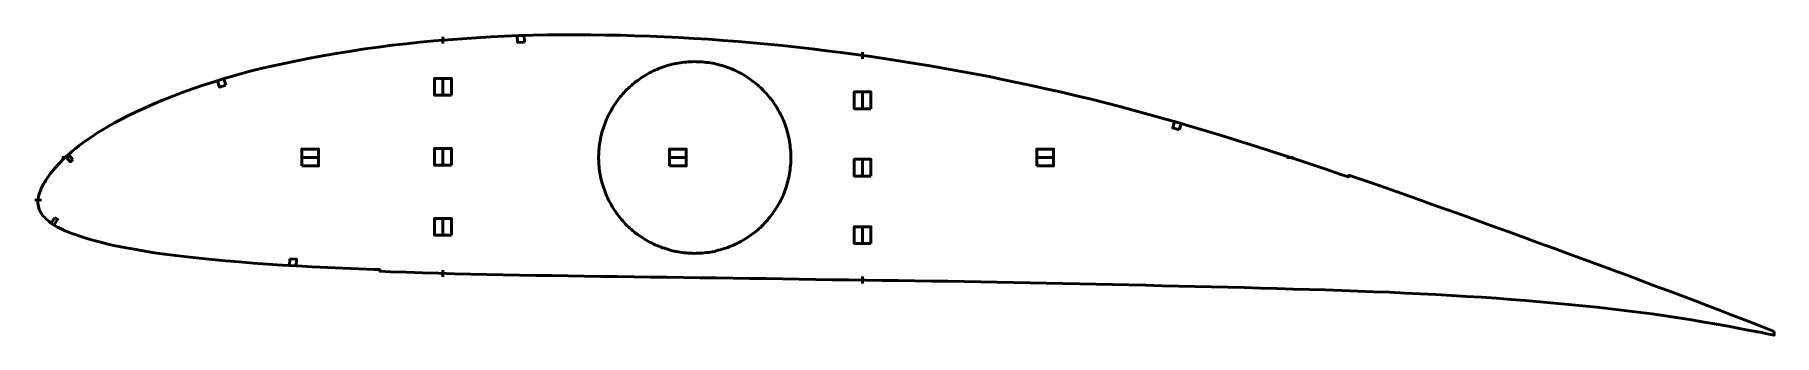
# Model space of a CAD drawing. Header units: metres. Extents: x -4 to 1033, y -106 to 73.
import ezdxf

# ---------------------------------------------------------------- set-up
doc = ezdxf.new("R2010")
doc.units = ezdxf.units.M
doc.layers.add('Layer', color=1, linetype='Continuous', lineweight=50)

msp = doc.modelspace()

# ---------------------------------------------------------------- linework, layer by layer
at = {"layer": 'Layer'}
for p, q in [((239.6, 67.9), (239.6, 71.9)), ((489.6, 58.9), (489.6, 62.9)), ((389.6, 57.2), (389.6, 57.7)), ((239.6, 47.6), (239.6, 36.6)), ((489.6, 39.6), (489.6, 28.6)), ((16.6, 0), (12.6, 0)), ((166, 0), (155, 0)), ((239.6, 5.9), (239.6, -5.1)), ((332.3, 0), (331.8, 0)), ((385, 0), (374, 0)), ((446.9, 0), (447.4, 0)), ((489.6, -0.6), (489.6, -11.6)), ((603.9, 0), (592.9, 0)), ((742.4, 0), (746.4, 0)), ((0.4, -25.5), (-3.6, -25.2)), ((239.6, -35.9), (239.6, -46.9)), ((489.6, -40.8), (489.6, -51.8)), ((389.6, -57.2), (389.6, -57.7)), ((239.6, -67.2), (239.6, -71.2)), ((489.6, -71.1), (489.6, -75.1)), ((658.3, -76.1), (662.3, -76.4)), ((958.5, -75.4), (958.3, -75.8)), ((953.8, -92), (953.8, -92.5)), ((995.9, -89.5), (995.7, -90)), ((993.4, -98.1), (993.3, -98.6)), ((1013.1, -101.7), (1013, -102.2)), ((1014.6, -96.7), (1014.4, -97.1)), ((1021.9, -104.1), (1025.9, -104.4))]:
    msp.add_line(p, q, dxfattribs=at)
for points in [[(1032.7, -103.8), (1029.7, -102.6), (1024.7, -100.6), (1019.3, -98.5), (1013.4, -96.2), (1007, -93.8), (1000.1, -91.1), (992.8, -88.3), (985.2, -85.4), (977.3, -82.4), (969.4, -79.4), (961.4, -76.5), (953.3, -73.4), (945.1, -70.3), (936.7, -67.2), (928.2, -64), (919.6, -60.9), (910.8, -57.7), (901.9, -54.4), (892.8, -51.1), (883.7, -47.8), (874.6, -44.4), (865.5, -41.1), (856.3, -37.8), (847.2, -34.5), (838.1, -31.2), (829, -28), (819.9, -24.7), (810.9, -21.5), (801.9, -18.4), (792.9, -15.2), (783.9, -12.1), (779.4, -10.6), (779.1, -11.6), (774.6, -10.1), (765.6, -7), (756.7, -4.1), (747.8, -1.1), (738.9, 1.8), (729.9, 4.7), (721.1, 7.5), (712.2, 10.3), (703.4, 13.1), (694.7, 15.7), (686, 18.3), (677.4, 20.9), (668.7, 23.3), (660.1, 25.7), (651.5, 28.1), (642.9, 30.4), (634.3, 32.6), (625.7, 34.7), (617, 36.8), (608.4, 38.9), (599.7, 40.8), (591.1, 42.8), (582.4, 44.6), (573.7, 46.4), (565, 48.2), (556.2, 49.9), (547.4, 51.5), (538.6, 53.1), (529.8, 54.6), (521, 56.1), (512.2, 57.5), (503.4, 58.9), (494.5, 60.2), (485.7, 61.4), (476.9, 62.6), (468.1, 63.7), (459.3, 64.8), (450.5, 65.8), (441.7, 66.7), (432.9, 67.6), (424.2, 68.4), (415.4, 69.2), (406.6, 69.8), (397.8, 70.5), (389, 71), (380.2, 71.5), (371.4, 71.9), (362.7, 72.3), (353.9, 72.6), (345.1, 72.9), (336.4, 73), (327.7, 73.1), (319, 73.2), (310.4, 73.2), (301.8, 73.1), (293.3, 72.9), (284.8, 72.7), (276.3, 72.3), (267.9, 71.9), (259.4, 71.4), (251, 70.8), (242.6, 70.2), (234.2, 69.5), (225.9, 68.7), (217.6, 67.8), (209.4, 66.9), (201.2, 65.8), (193.1, 64.7), (185, 63.5), (177.1, 62.2), (169.1, 60.9), (161.3, 59.4), (153.5, 57.9), (145.9, 56.3), (138.4, 54.7), (131.1, 53), (123.9, 51.2), (116.9, 49.3), (110, 47.3), (103.3, 45.2), (96.7, 43.1), (90.4, 40.9), (84.2, 38.7), (78.2, 36.4), (72.5, 34.1), (67, 31.8), (61.8, 29.5), (56.9, 27.2), (52.3, 25), (48, 22.8), (43.9, 20.6), (40.2, 18.4), (36.7, 16.4), (33.4, 14.4), (30.4, 12.4), (27.6, 10.5), (25.1, 8.7), (22.7, 6.9), (20.5, 5.1), (18.5, 3.5), (16.6, 1.8), (14.8, 0.2), (13.2, -1.3), (11.7, -2.8), (10.3, -4.3), (9, -5.7), (7.8, -7.1), (6.7, -8.4), (5.6, -9.7), (4.7, -11), (3.8, -12.3), (3, -13.5), (2.3, -14.7), (1.6, -15.8), (1, -17), (0.5, -18.2), (0, -19.2), (-0.4, -20.3), (-0.8, -21.4), (-1.1, -22.4), (-1.3, -23.4), (-1.5, -24.4), (-1.6, -25.4), (-1.7, -26.3), (-1.7, -27.3), (-1.6, -28.2), (-1.4, -29.2), (-1.2, -30.1), (-0.9, -31.1), (-0.4, -32.1), (0.1, -33), (0.6, -33.9), (1.3, -34.8), (2.1, -35.7), (2.9, -36.6), (3.9, -37.4), (4.9, -38.3), (6, -39.1), (7.2, -39.9), (8.5, -40.7), (9.9, -41.5), (11.3, -42.2), (12.9, -43), (14.6, -43.7), (16.4, -44.5), (18.4, -45.3), (20.4, -46), (22.6, -46.8), (25, -47.6), (27.5, -48.4), (30.2, -49.2), (33.2, -50), (36.4, -50.8), (39.9, -51.7), (43.6, -52.5), (47.6, -53.4), (52, -54.2), (56.8, -55), (62, -55.9), (67.7, -56.8), (73.7, -57.6), (80.2, -58.5), (87.1, -59.3), (94.4, -60.1), (102.1, -60.9), (110, -61.6), (118.2, -62.3), (126.6, -63), (135.1, -63.7), (143.8, -64.2), (152.6, -64.7), (161.6, -65.2), (170.8, -65.6), (180, -66), (189.4, -66.4), (198.9, -66.8), (202, -66.9), (202, -67.9), (208.3, -68.2), (217.9, -68.5), (227.4, -68.8), (236.9, -69.1), (246.5, -69.4), (256.1, -69.6), (265.8, -69.8), (275.4, -70), (285.1, -70.2), (294.7, -70.4), (304.4, -70.5), (314.2, -70.7), (323.9, -70.8), (333.7, -71), (343.5, -71.1), (353.3, -71.3), (363.2, -71.4), (373, -71.5), (382.9, -71.7), (392.7, -71.8), (402.6, -71.9), (412.4, -72.1), (422.3, -72.2), (432.1, -72.3), (442, -72.5), (451.8, -72.6), (461.7, -72.8), (471.5, -72.9), (481.4, -73), (491.2, -73.2), (501.1, -73.3), (510.9, -73.4), (520.8, -73.5), (530.6, -73.7), (540.4, -73.8), (550.2, -74), (560, -74.2), (569.8, -74.3), (579.6, -74.5), (589.4, -74.7), (599.2, -74.9), (609, -75.2), (618.8, -75.4), (628.7, -75.6), (638.5, -75.8), (648.3, -76), (658.1, -76.2), (668, -76.5), (677.8, -76.7), (687.6, -76.9), (697.4, -77.1), (707.2, -77.4), (716.9, -77.6), (726.7, -77.9), (736.4, -78.2), (746.2, -78.5), (755.9, -78.7), (765.5, -79), (775.1, -79.4), (784.6, -79.7), (794.1, -80.1), (803.5, -80.4), (812.7, -80.9), (822, -81.3), (831.2, -81.8), (840.4, -82.4), (849.5, -82.9), (858.4, -83.4), (867.1, -84), (875.9, -84.7), (884.6, -85.4), (893.2, -86.1), (901.7, -86.9), (910.2, -87.7), (918.6, -88.6), (927, -89.4), (935.2, -90.2), (943.4, -91.2), (951.7, -92.3), (959.9, -93.3), (967.8, -94.4), (975.7, -95.6), (983.4, -96.9), (991.1, -98.2), (998.4, -99.5), (1005.4, -100.7), (1012.1, -102), (1018.3, -103.2), (1024.1, -104.3), (1029.4, -105.4), (1032.7, -106.1)], [(446.9, 0), (446.9, 1.2), (446.8, 2.4), (446.8, 3.6), (446.7, 4.8), (446.5, 6), (446.4, 7.2), (446.2, 8.4), (446.1, 9.6), (445.8, 10.7), (445.6, 11.9), (445.3, 13.1), (445.1, 14.3), (444.7, 15.4), (444.4, 16.6), (444, 17.7), (443.7, 18.9), (443.2, 20), (442.8, 21.1), (442.4, 22.2), (441.9, 23.3), (441.4, 24.4), (440.9, 25.5), (440.3, 26.6), (439.7, 27.6), (439.1, 28.7), (438.5, 29.7), (437.9, 30.7), (437.2, 31.7), (436.6, 32.7), (435.9, 33.7), (435.1, 34.7), (434.4, 35.6), (433.6, 36.5), (432.9, 37.4), (432.1, 38.3), (431.2, 39.2), (430.4, 40.1), (429.6, 40.9), (428.7, 41.8), (427.8, 42.6), (426.9, 43.4), (426, 44.1), (425, 44.9), (424.1, 45.6), (423.1, 46.3), (422.1, 47), (421.1, 47.7), (420.1, 48.4), (419.1, 49), (418.1, 49.6), (417, 50.2), (415.9, 50.7), (414.9, 51.3), (413.8, 51.8), (412.7, 52.3), (411.6, 52.8), (410.5, 53.2), (409.3, 53.7), (408.2, 54.1), (407.1, 54.4), (405.9, 54.8), (404.8, 55.1), (403.6, 55.4), (402.4, 55.7), (401.3, 56), (400.1, 56.2), (398.9, 56.4), (397.7, 56.6), (396.5, 56.7), (395.3, 56.9), (394.1, 57), (392.9, 57.1), (391.7, 57.1), (390.5, 57.1), (389.3, 57.2), (388.1, 57.1), (386.9, 57.1), (385.7, 57), (384.5, 56.9), (383.3, 56.8), (382.1, 56.7), (380.9, 56.5), (379.7, 56.3), (378.5, 56.1), (377.4, 55.8), (376.2, 55.6), (375, 55.3), (373.9, 55), (372.7, 54.6), (371.6, 54.2), (370.4, 53.9), (369.3, 53.4), (368.2, 53), (367.1, 52.5), (366, 52.1), (364.9, 51.6), (363.8, 51), (362.7, 50.5), (361.7, 49.9), (360.6, 49.3), (359.6, 48.7), (358.6, 48), (357.6, 47.4), (356.6, 46.7), (355.6, 46), (354.6, 45.3), (353.7, 44.5), (352.8, 43.8), (351.9, 43), (351, 42.2), (350.1, 41.4), (349.2, 40.5), (348.4, 39.7), (347.6, 38.8), (346.7, 37.9), (346, 37), (345.2, 36.1), (344.4, 35.1), (343.7, 34.2), (343, 33.2), (342.3, 32.2), (341.6, 31.2), (341, 30.2), (340.4, 29.2), (339.8, 28.1), (339.2, 27.1), (338.6, 26), (338.1, 25), (337.6, 23.9), (337.1, 22.8), (336.6, 21.7), (336.2, 20.5), (335.8, 19.4), (335.4, 18.3), (335, 17.1), (334.6, 16), (334.3, 14.8), (334, 13.7), (333.7, 12.5), (333.5, 11.3), (333.3, 10.2), (333.1, 9), (332.9, 7.8), (332.7, 6.6), (332.6, 5.4), (332.5, 4.2), (332.4, 3), (332.4, 1.8), (332.3, 0.6), (332.3, -0.6), (332.4, -1.8), (332.4, -3), (332.5, -4.2), (332.6, -5.4), (332.7, -6.6), (332.9, -7.8), (333.1, -9), (333.3, -10.2), (333.5, -11.3), (333.7, -12.5), (334, -13.7), (334.3, -14.8), (334.6, -16), (335, -17.1), (335.4, -18.3), (335.8, -19.4), (336.2, -20.5), (336.6, -21.7), (337.1, -22.8), (337.6, -23.9), (338.1, -25), (338.6, -26), (339.2, -27.1), (339.8, -28.1), (340.4, -29.2), (341, -30.2), (341.6, -31.2), (342.3, -32.2), (343, -33.2), (343.7, -34.2), (344.4, -35.1), (345.2, -36.1), (346, -37), (346.7, -37.9), (347.6, -38.8), (348.4, -39.7), (349.2, -40.5), (350.1, -41.4), (351, -42.2), (351.9, -43), (352.8, -43.8), (353.7, -44.5), (354.6, -45.3), (355.6, -46), (356.6, -46.7), (357.6, -47.4), (358.6, -48), (359.6, -48.7), (360.6, -49.3), (361.7, -49.9), (362.7, -50.5), (363.8, -51), (364.9, -51.6), (366, -52.1), (367.1, -52.5), (368.2, -53), (369.3, -53.4), (370.4, -53.9), (371.6, -54.2), (372.7, -54.6), (373.9, -55), (375, -55.3), (376.2, -55.6), (377.4, -55.8), (378.5, -56.1), (379.7, -56.3), (380.9, -56.5), (382.1, -56.7), (383.3, -56.8), (384.5, -56.9), (385.7, -57), (386.9, -57.1), (388.1, -57.1), (389.3, -57.2), (390.5, -57.1), (391.7, -57.1), (392.9, -57.1), (394.1, -57), (395.3, -56.9), (396.5, -56.7), (397.7, -56.6), (398.9, -56.4), (400.1, -56.2), (401.3, -56), (402.4, -55.7), (403.6, -55.4), (404.8, -55.1), (405.9, -54.8), (407.1, -54.4), (408.2, -54.1), (409.3, -53.7), (410.5, -53.2), (411.6, -52.8), (412.7, -52.3), (413.8, -51.8), (414.9, -51.3), (415.9, -50.7), (417, -50.2), (418.1, -49.6), (419.1, -49), (420.1, -48.4), (421.1, -47.7), (422.1, -47), (423.1, -46.3), (424.1, -45.6), (425, -44.9), (426, -44.1), (426.9, -43.4), (427.8, -42.6), (428.7, -41.8), (429.6, -40.9), (430.4, -40.1), (431.2, -39.2), (432.1, -38.3), (432.9, -37.4), (433.6, -36.5), (434.4, -35.6), (435.1, -34.7), (435.9, -33.7), (436.6, -32.7), (437.2, -31.7), (437.9, -30.7), (438.5, -29.7), (439.1, -28.7), (439.7, -27.6), (440.3, -26.6), (440.9, -25.5), (441.4, -24.4), (441.9, -23.3), (442.4, -22.2), (442.8, -21.1), (443.2, -20), (443.7, -18.9), (444, -17.7), (444.4, -16.6), (444.7, -15.4), (445.1, -14.3), (445.3, -13.1), (445.6, -11.9), (445.8, -10.7), (446.1, -9.6), (446.2, -8.4), (446.4, -7.2), (446.5, -6), (446.7, -4.8), (446.8, -3.6), (446.8, -2.4), (446.9, -1.2), (446.9, 0)]]:
    msp.add_lwpolyline(points, close=True, dxfattribs=at)
for points in [[(288.1, 68.8), (284.1, 68.6), (283.9, 72.6), (287.9, 72.8), (288.1, 68.8)], [(110.3, 43.2), (106.4, 42), (105.3, 45.8), (109.1, 47), (110.3, 43.2)], [(244.6, 37.1), (234.6, 37.1), (234.6, 47.1), (244.6, 47.1), (244.6, 37.1)], [(494.6, 29.1), (484.6, 29.1), (484.6, 39.1), (494.6, 39.1), (494.6, 29.1)], [(678.2, 16.4), (674.4, 17.6), (675.5, 21.4), (679.4, 20.3), (678.2, 16.4)], [(19.1, -1.3), (17.6, -2.6), (14.9, 0.3), (16.4, 1.7), (19.1, -1.3)], [(155.5, -5), (155.5, 5), (165.5, 5), (165.5, -5), (155.5, -5)], [(244.6, -4.6), (234.6, -4.6), (234.6, 5.4), (244.6, 5.4), (244.6, -4.6)], [(374.5, -5), (374.5, 5), (384.5, 5), (384.5, -5), (374.5, -5)], [(593.4, -5), (593.4, 5), (603.4, 5), (603.4, -5), (593.4, -5)], [(494.6, -11.1), (484.6, -11.1), (484.6, -1.1), (494.6, -1.1), (494.6, -11.1)], [(8.3, -35.9), (10, -37), (7.8, -40.3), (6.1, -39.2), (8.3, -35.9)], [(244.6, -46.4), (234.6, -46.4), (234.6, -36.4), (244.6, -36.4), (244.6, -46.4)], [(494.6, -51.3), (484.6, -51.3), (484.6, -41.3), (494.6, -41.3), (494.6, -51.3)], [(148.4, -60.5), (152.4, -60.7), (152.1, -64.7), (148.2, -64.5), (148.4, -60.5)]]:
    msp.add_lwpolyline(points, dxfattribs=at)

doc.saveas('drawing.dxf')
